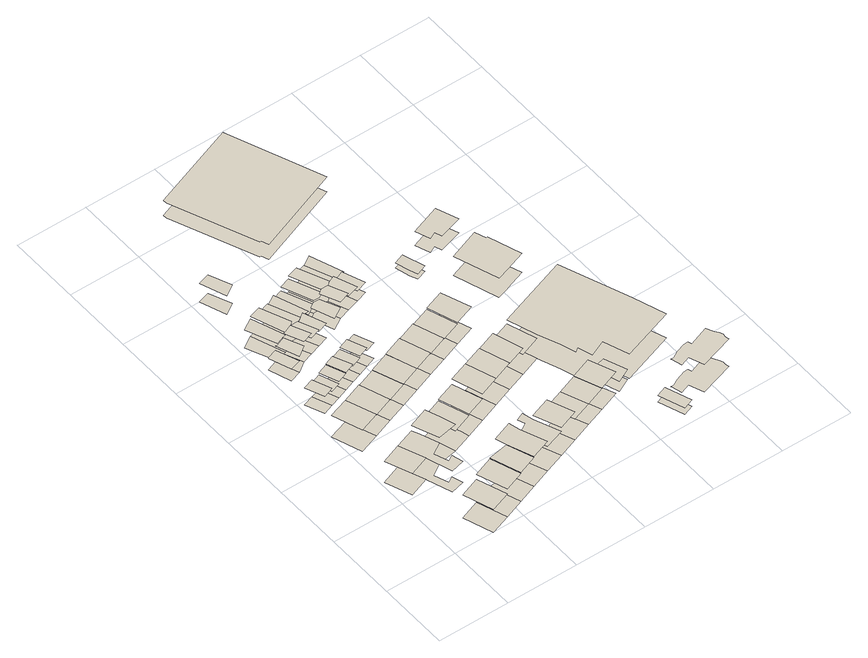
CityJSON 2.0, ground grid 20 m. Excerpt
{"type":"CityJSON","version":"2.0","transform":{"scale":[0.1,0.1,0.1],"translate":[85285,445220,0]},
"CityObjects":{
"building1":{"type":"Building","attributes":{"yearOfConstruction":"1924-01-01Z","measuredHeight":7.09,"storeysAboveGround":2},"geometry":[{"type":"MultiSurface","lod":"1.2","boundaries":[[[0,1,2,3,4]],[[5,6,7,8,9]]]}]},
"building2":{"type":"Building","attributes":{"yearOfConstruction":"1924-01-01Z","measuredHeight":7.71,"storeysAboveGround":2},"geometry":[{"type":"MultiSurface","lod":"1.2","boundaries":[[[10,11,12,13]],[[14,15,16,17]]]}]},
"building3":{"type":"Building","attributes":{"yearOfConstruction":"1924-01-01Z","measuredHeight":7.15,"storeysAboveGround":2},"geometry":[{"type":"MultiSurface","lod":"1.2","boundaries":[[[18,19,20,21]],[[22,23,24,25]]]}]},
"building4":{"type":"Building","attributes":{"yearOfConstruction":"1924-01-01Z","measuredHeight":7.14,"storeysAboveGround":2},"geometry":[{"type":"MultiSurface","lod":"1.2","boundaries":[[[1,26,27,28,29,30,31,32,33,2]],[[6,34,35,36,37,38,39,40,41,7]]]}]},
"building5":{"type":"Building","attributes":{"yearOfConstruction":"1924-01-01Z","measuredHeight":9.4,"storeysAboveGround":3},"geometry":[{"type":"MultiSurface","lod":"1.2","boundaries":[[[11,42,43,12]],[[44,45,46,47]]]}]},
"building6":{"type":"Building","attributes":{"yearOfConstruction":"2018-01-01Z","measuredHeight":5.69,"storeysAboveGround":1},"geometry":[{"type":"MultiSurface","lod":"1.2","boundaries":[[[48,49,50,51]],[[52,53,54,55]]]}]},
"building7":{"type":"Building","attributes":{"yearOfConstruction":"1924-01-01Z","measuredHeight":7.08,"storeysAboveGround":2},"geometry":[{"type":"MultiSurface","lod":"1.2","boundaries":[[[19,56,57,20]],[[58,59,60,61]]]}]},
"building8":{"type":"Building","attributes":{"yearOfConstruction":"2018-01-01Z","measuredHeight":4.7,"storeysAboveGround":1},"geometry":[{"type":"MultiSurface","lod":"1.2","boundaries":[[[51,50,62,63]],[[64,65,66,67]]]}]},
"building9":{"type":"Building","attributes":{"yearOfConstruction":"1924-01-01Z","measuredHeight":8.94,"storeysAboveGround":2},"geometry":[{"type":"MultiSurface","lod":"1.2","boundaries":[[[32,31,68,69,70,33]],[[71,72,73,74,75,76]]]}]},
"building10":{"type":"Building","attributes":{"yearOfConstruction":"2019-01-01Z","measuredHeight":3.86,"storeysAboveGround":1},"geometry":[{"type":"MultiSurface","lod":"1.2","boundaries":[[[77,78,79,80,81]],[[82,83,84,85,86]]]}]},
"building11":{"type":"Building","attributes":{"yearOfConstruction":"1924-01-01Z","measuredHeight":9.75,"storeysAboveGround":3},"geometry":[{"type":"MultiSurface","lod":"1.2","boundaries":[[[42,87,88,43]],[[89,90,91,92]]]}]},
"building12":{"type":"Building","attributes":{"yearOfConstruction":"2018-01-01Z","measuredHeight":5.47,"storeysAboveGround":1},"geometry":[{"type":"MultiSurface","lod":"1.2","boundaries":[[[63,62,93,94]],[[95,96,97,98]]]}]},
"building13":{"type":"Building","attributes":{"yearOfConstruction":"2019-01-01Z","measuredHeight":5.26,"storeysAboveGround":1},"geometry":[{"type":"MultiSurface","lod":"1.2","boundaries":[[[99,81,80,100,101]],[[102,103,104,105,106]]]}]},
"building14":{"type":"Building","attributes":{"yearOfConstruction":"2019-01-01Z","measuredHeight":5.89,"storeysAboveGround":1},"geometry":[{"type":"MultiSurface","lod":"1.2","boundaries":[[[107,99,101,108,109]],[[110,111,112,113,114]]]}]},
"building15":{"type":"Building","attributes":{"yearOfConstruction":"1924-01-01Z","measuredHeight":6.94,"storeysAboveGround":2},"geometry":[{"type":"MultiSurface","lod":"1.2","boundaries":[[[56,115,116,57]],[[117,118,119,120]]]}]},
"building16":{"type":"Building","attributes":{"yearOfConstruction":"2018-01-01Z","measuredHeight":5.83,"storeysAboveGround":1},"geometry":[{"type":"MultiSurface","lod":"1.2","boundaries":[[[94,93,121,122]],[[123,124,125,126]]]}]},
"building17":{"type":"Building","attributes":{"yearOfConstruction":"1924-01-01Z","measuredHeight":6.67,"storeysAboveGround":2},"geometry":[{"type":"MultiSurface","lod":"1.2","boundaries":[[[69,68,127,128,129,70]],[[130,131,132,133,134,135]]]}]},
"building18":{"type":"Building","attributes":{"yearOfConstruction":"2019-01-01Z","measuredHeight":6.89,"storeysAboveGround":2},"geometry":[{"type":"MultiSurface","lod":"1.2","boundaries":[[[108,101,100,136,137]],[[138,139,140,141,142]]]}]},
"building19":{"type":"Building","attributes":{"yearOfConstruction":"1924-01-01Z","measuredHeight":9.89,"storeysAboveGround":3},"geometry":[{"type":"MultiSurface","lod":"1.2","boundaries":[[[143,144,88,87,145,146]],[[147,148,149,150,151,152]]]}]},
"building20":{"type":"Building","attributes":{"yearOfConstruction":"2019-01-01Z","measuredHeight":6.71,"storeysAboveGround":2},"geometry":[{"type":"MultiSurface","lod":"1.2","boundaries":[[[109,108,137,153,154]],[[155,156,157,158,159]]]}]},
"building21":{"type":"Building","attributes":{"yearOfConstruction":"2018-01-01Z","measuredHeight":5.42,"storeysAboveGround":1},"geometry":[{"type":"MultiSurface","lod":"1.2","boundaries":[[[122,121,160,161]],[[162,163,164,165]]]}]},
"building22":{"type":"Building","attributes":{"yearOfConstruction":"2019-01-01Z","measuredHeight":6.1,"storeysAboveGround":2},"geometry":[{"type":"MultiSurface","lod":"1.2","boundaries":[[[166,167,168,169]],[[170,171,172,173]]]}]},
"building23":{"type":"Building","attributes":{"yearOfConstruction":"2019-01-01Z","measuredHeight":5.39,"storeysAboveGround":1},"geometry":[{"type":"MultiSurface","lod":"1.2","boundaries":[[[153,137,136,174,175]],[[176,177,178,179,180]]]}]},
"building24":{"type":"Building","attributes":{"yearOfConstruction":"1924-01-01Z","measuredHeight":7.11,"storeysAboveGround":2},"geometry":[{"type":"MultiSurface","lod":"1.2","boundaries":[[[115,181,182,116]],[[183,184,185,186]]]}]},
"building25":{"type":"Building","attributes":{"yearOfConstruction":"2019-01-01Z","measuredHeight":5.14,"storeysAboveGround":1},"geometry":[{"type":"MultiSurface","lod":"1.2","boundaries":[[[154,153,175,187,188]],[[189,190,191,192,193]]]}]},
"building26":{"type":"Building","attributes":{"yearOfConstruction":"2018-01-01Z","measuredHeight":6.1,"storeysAboveGround":2},"geometry":[{"type":"MultiSurface","lod":"1.2","boundaries":[[[161,160,194,195]],[[196,197,198,199]]]}]},
"building27":{"type":"Building","attributes":{"yearOfConstruction":"1924-01-01Z","measuredHeight":7.23,"storeysAboveGround":2},"geometry":[{"type":"MultiSurface","lod":"1.2","boundaries":[[[128,127,200,201,129]],[[202,203,204,205,206]]]}]},
"building28":{"type":"Building","attributes":{"yearOfConstruction":"2019-01-01Z","measuredHeight":4.75,"storeysAboveGround":1},"geometry":[{"type":"MultiSurface","lod":"1.2","boundaries":[[[187,175,174,207,208]],[[209,210,211,212,213]]]}]},
"building29":{"type":"Building","attributes":{"yearOfConstruction":"1924-01-01Z","measuredHeight":8.06,"storeysAboveGround":2},"geometry":[{"type":"MultiSurface","lod":"1.2","boundaries":[[[214,215,216,146,145,217,218]],[[219,220,221,222,223,224,225]]]}]},
"building30":{"type":"Building","attributes":{"yearOfConstruction":"2019-01-01Z","measuredHeight":4.18,"storeysAboveGround":1},"geometry":[{"type":"MultiSurface","lod":"1.2","boundaries":[[[188,187,208,226,227]],[[228,229,230,231,232]]]}]},
"building31":{"type":"Building","attributes":{"yearOfConstruction":"2018-01-01Z","measuredHeight":5.29,"storeysAboveGround":1},"geometry":[{"type":"MultiSurface","lod":"1.2","boundaries":[[[195,194,233,234]],[[235,236,237,238]]]}]},
"building32":{"type":"Building","attributes":{"yearOfConstruction":"1924-01-01Z","measuredHeight":7.22,"storeysAboveGround":2},"geometry":[{"type":"MultiSurface","lod":"1.2","boundaries":[[[181,239,240,182]],[[241,242,243,244]]]}]},
"building33":{"type":"Building","attributes":{"yearOfConstruction":"1924-01-01Z","measuredHeight":8.86,"storeysAboveGround":2},"geometry":[{"type":"MultiSurface","lod":"1.2","boundaries":[[[200,245,246,201]],[[247,248,249,250]]]}]},
"building34":{"type":"Building","attributes":{"yearOfConstruction":"2018-01-01Z","measuredHeight":3.05,"storeysAboveGround":1},"geometry":[{"type":"MultiSurface","lod":"1.2","boundaries":[[[227,226,251,252,253]],[[254,255,256,257,258]]]}]},
"building35":{"type":"Building","attributes":{"yearOfConstruction":"1924-01-01Z","measuredHeight":9.42,"storeysAboveGround":3},"geometry":[{"type":"MultiSurface","lod":"1.2","boundaries":[[[217,259,260,218]],[[261,262,263,264]]]}]},
"building36":{"type":"Building","attributes":{"yearOfConstruction":"2018-01-01Z","measuredHeight":3.64,"storeysAboveGround":1},"geometry":[{"type":"MultiSurface","lod":"1.2","boundaries":[[[252,251,265,266,267]],[[268,269,270,271,272]]]}]},
"building37":{"type":"Building","attributes":{"yearOfConstruction":"2018-01-01Z","measuredHeight":4.33,"storeysAboveGround":1},"geometry":[{"type":"MultiSurface","lod":"1.2","boundaries":[[[253,252,267,273,274]],[[275,276,277,278,279]]]}]},
"building38":{"type":"Building","attributes":{"yearOfConstruction":"1924-01-01Z","measuredHeight":6.9,"storeysAboveGround":2},"geometry":[{"type":"MultiSurface","lod":"1.2","boundaries":[[[239,280,281,240]],[[282,283,284,285]]]}]},
"building39":{"type":"Building","attributes":{"yearOfConstruction":"1924-01-01Z","measuredHeight":8.89,"storeysAboveGround":2},"geometry":[{"type":"MultiSurface","lod":"1.2","boundaries":[[[245,286,287,246]],[[248,288,289,249]]]}]},
"building40":{"type":"Building","attributes":{"yearOfConstruction":"2018-01-01Z","measuredHeight":5.4,"storeysAboveGround":1},"geometry":[{"type":"MultiSurface","lod":"1.2","boundaries":[[[273,267,266,290,291]],[[292,293,294,295,296]]]}]},
"building41":{"type":"Building","attributes":{"yearOfConstruction":"2018-01-01Z","measuredHeight":5.32,"storeysAboveGround":1},"geometry":[{"type":"MultiSurface","lod":"1.2","boundaries":[[[274,273,291,297,298]],[[299,300,301,302,303]]]}]},
"building42":{"type":"Building","attributes":{"yearOfConstruction":"1924-01-01Z","measuredHeight":6.97,"storeysAboveGround":2},"geometry":[{"type":"MultiSurface","lod":"1.2","boundaries":[[[259,304,305,260]],[[306,307,308,309]]]}]},
"building43":{"type":"Building","attributes":{"yearOfConstruction":"2018-01-01Z","measuredHeight":4.66,"storeysAboveGround":1},"geometry":[{"type":"MultiSurface","lod":"1.2","boundaries":[[[297,291,290,310,311]],[[312,313,314,315,316]]]}]},
"building44":{"type":"Building","attributes":{"yearOfConstruction":"2018-01-01Z","measuredHeight":3.45,"storeysAboveGround":1},"geometry":[{"type":"MultiSurface","lod":"1.2","boundaries":[[[298,297,311,317,318]],[[319,320,321,322,323]]]}]},
"building45":{"type":"Building","attributes":{"yearOfConstruction":"1924-01-01Z","measuredHeight":6.71,"storeysAboveGround":2},"geometry":[{"type":"MultiSurface","lod":"1.2","boundaries":[[[280,324,325,281]],[[326,327,328,329]]]}]},
"building46":{"type":"Building","attributes":{"yearOfConstruction":"1923-01-01Z","measuredHeight":8.7,"storeysAboveGround":2},"geometry":[{"type":"MultiSurface","lod":"1.2","boundaries":[[[286,330,331,287]],[[332,333,334,335]]]}]},
"building47":{"type":"Building","attributes":{"yearOfConstruction":"2018-01-01Z","measuredHeight":3.37,"storeysAboveGround":1},"geometry":[{"type":"MultiSurface","lod":"1.2","boundaries":[[[317,311,310,336,337]],[[322,321,338,339,340]]]}]},
"building48":{"type":"Building","attributes":{"yearOfConstruction":"2018-01-01Z","measuredHeight":2.98,"storeysAboveGround":0},"geometry":[{"type":"MultiSurface","lod":"1.2","boundaries":[[[318,317,337,341,342]],[[343,344,345,346,347]]]}]},
"building49":{"type":"Building","attributes":{"yearOfConstruction":"1924-01-01Z","measuredHeight":7.04,"storeysAboveGround":2},"geometry":[{"type":"MultiSurface","lod":"1.2","boundaries":[[[304,348,349,305]],[[307,350,351,308]]]}]},
"building50":{"type":"Building","attributes":{"yearOfConstruction":"1924-01-01Z","measuredHeight":7.07,"storeysAboveGround":2},"geometry":[{"type":"MultiSurface","lod":"1.2","boundaries":[[[324,352,353,325]],[[354,355,356,357]]]}]},
"building51":{"type":"Building","attributes":{"yearOfConstruction":"1924-01-01Z","measuredHeight":6.69,"storeysAboveGround":2},"geometry":[{"type":"MultiSurface","lod":"1.2","boundaries":[[[330,358,359,331]],[[360,361,362,363]]]}]},
"building52":{"type":"Building","attributes":{"yearOfConstruction":"1924-01-01Z","measuredHeight":7.18,"storeysAboveGround":2},"geometry":[{"type":"MultiSurface","lod":"1.2","boundaries":[[[348,364,365,349]],[[366,367,368,369]]]}]},
"building53":{"type":"Building","attributes":{"yearOfConstruction":"2017-01-01Z","measuredHeight":5.03,"storeysAboveGround":1},"geometry":[{"type":"MultiSurface","lod":"1.2","boundaries":[[[370,371,372,373,374,375,376,377]],[[378,379,380,381,382,383,384,385]]]}]},
"building54":{"type":"Building","attributes":{"yearOfConstruction":"1963-01-01Z","measuredHeight":3.4,"storeysAboveGround":1},"geometry":[{"type":"MultiSurface","lod":"1.2","boundaries":[[[386,387,388,389]],[[390,391,392,393]]]}]},
"building55":{"type":"Building","attributes":{"yearOfConstruction":"2017-01-01Z","measuredHeight":1.81,"storeysAboveGround":0},"geometry":[{"type":"MultiSurface","lod":"1.2","boundaries":[[[394,395,396,397,398]],[[399,400,401,402,403]]]}]},
"building56":{"type":"Building","attributes":{"yearOfConstruction":"1971-01-01Z","measuredHeight":2.23,"storeysAboveGround":0},"geometry":[{"type":"MultiSurface","lod":"1.2","boundaries":[[[404,405,406,407]],[[408,409,410,411]]]}]},
"building57":{"type":"Building","attributes":{"yearOfConstruction":"1951-01-01Z","measuredHeight":8.08,"storeysAboveGround":2},"geometry":[{"type":"MultiSurface","lod":"1.2","boundaries":[[[412,413,414,415,416,417,418,419,420,359,358]],[[421,422,423,424,425,426,427,428,429,430,431]]]}]},
"building58":{"type":"Building","attributes":{"yearOfConstruction":"1950-01-01Z","measuredHeight":6.44,"storeysAboveGround":2},"geometry":[{"type":"MultiSurface","lod":"1.2","boundaries":[[[432,433,434,435,436,437,438,439,440,441]],[[442,443,444,445,446,447,448,449,450,451]]]}]},
"building59":{"type":"Building","attributes":{"yearOfConstruction":"1951-01-01Z","measuredHeight":9.16,"storeysAboveGround":3},"geometry":[{"type":"MultiSurface","lod":"1.2","boundaries":[[[452,453,454,455,456,457,458,459,460,461,462,463,464,465,466,467]],[[468,469,470,471,472,473,474,475,476,477,478,479,480,481,482,483]]]}]},
"building60":{"type":"Building","attributes":{"yearOfConstruction":"1882-01-01Z","measuredHeight":4.67,"storeysAboveGround":1},"geometry":[{"type":"MultiSurface","lod":"1.2","boundaries":[[[484,485,486,487,488,489]],[[490,491,492,493,494,495]]]}]}
},
"vertices":[
[36,210,0],[91,230,0],[64,300,0],[62,300,0],[9,280,0],[36,210,71],[91,230,71],[64,300,71],[62,300,71],[9,280,71],
[112,0,0],[167,20,0],[139,100,0],[84,80,0],[112,0,77],[167,20,77],[139,100,77],[84,80,77],
[30,390,0],[85,410,0],[56,490,0],[1,470,0],[30,390,72],[85,410,72],[56,490,72],[1,470,72],
[115,160,0],[153,170,0],[144,200,0],[128,190,0],[113,230,0],[146,250,0],[126,300,0],[118,320,0],[115,160,71],[153,170,71],[144,200,71],[128,190,71],[113,230,71],[146,250,71],[126,300,71],[118,320,71],
[222,40,0],[194,120,0],[167,20,94],[222,40,94],[194,120,94],[139,100,94],
[14,590,0],[35,540,0],[63,550,0],[43,600,0],[14,590,57],[35,540,57],[63,550,57],[43,600,57],
[140,430,0],[111,510,0],[85,410,71],[140,430,71],[111,510,71],[56,490,71],
[91,560,0],[71,610,0],[43,600,47],[63,550,47],[91,560,47],[71,610,47],
[201,260,0],[188,300,0],[173,340,0],[126,300,89],[146,250,89],[201,260,89],[188,300,89],[173,340,89],[118,320,89],
[17,730,0],[16,730,0],[38,670,0],[68,680,0],[45,740,0],[17,730,39],[16,730,39],[38,670,39],[68,680,39],[45,740,39],
[276,60,0],[249,130,0],[222,40,97],[276,60,97],[249,130,97],[194,120,97],
[120,570,0],[99,620,0],[71,610,55],[91,560,55],[120,570,55],[99,620,55],
[50,740,0],[97,700,0],[75,750,0],[50,740,53],[45,740,53],[68,680,53],[97,700,53],[75,750,53],
[16,820,0],[82,750,0],[49,840,0],[16,820,59],[50,740,59],[75,750,59],[82,750,59],[49,840,59],
[195,450,0],[166,530,0],[140,430,69],[195,450,69],[166,530,69],[111,510,69],
[148,580,0],[127,630,0],[99,620,58],[120,570,58],[148,580,58],[127,630,58],
[256,280,0],[250,300,0],[228,360,0],[188,300,67],[201,260,67],[256,280,67],[250,300,67],[228,360,67],[173,340,67],
[126,710,0],[104,760,0],[82,750,69],[75,750,69],[97,700,69],[126,710,69],[104,760,69],
[295,180,0],[240,160,0],[331,80,0],[303,150,0],[295,180,99],[240,160,99],[249,130,99],[276,60,99],[331,80,99],[303,150,99],
[115,770,0],[81,850,0],[49,840,67],[82,750,67],[104,760,67],[115,770,67],[81,850,67],
[176,590,0],[156,640,0],[127,630,54],[148,580,54],[176,590,54],[156,640,54],
[23,1000,0],[49,930,0],[81,950,0],[56,1010,0],[23,1000,61],[49,930,61],[81,950,61],[56,1010,61],
[156,720,0],[134,770,0],[115,770,54],[104,760,54],[126,710,54],[156,720,54],[134,770,54],
[250,470,0],[221,550,0],[195,450,71],[250,470,71],[221,550,71],[166,530,71],
[148,780,0],[114,860,0],[81,850,51],[115,770,51],[134,770,51],[148,780,51],[114,860,51],
[204,600,0],[184,650,0],[156,640,61],[176,590,61],[204,600,61],[184,650,61],
[310,300,0],[283,380,0],[250,300,72],[256,280,72],[310,300,72],[283,380,72],[228,360,72],
[185,730,0],[162,790,0],[148,780,48],[134,770,48],[156,720,48],[185,730,48],[162,790,48],
[350,200,0],[327,190,0],[336,170,0],[386,100,0],[358,170,0],[350,200,81],[327,190,81],[336,170,81],[303,150,81],[331,80,81],[386,100,81],[358,170,81],
[180,790,0],[147,880,0],[114,860,42],[148,780,42],[162,790,42],[180,790,42],[147,880,42],
[232,610,0],[212,660,0],[184,650,53],[204,600,53],[232,610,53],[212,660,53],
[304,490,0],[276,570,0],[250,470,72],[304,490,72],[276,570,72],[221,550,72],
[365,320,0],[338,400,0],[310,300,89],[365,320,89],[338,400,89],[283,380,89],
[195,800,0],[210,810,0],[176,890,0],[147,880,30],[180,790,30],[195,800,30],[210,810,30],[176,890,30],
[441,120,0],[413,190,0],[386,100,94],[441,120,94],[413,190,94],[358,170,94],
[217,740,0],[249,760,0],[227,810,0],[210,810,36],[195,800,36],[217,740,36],[249,760,36],[227,810,36],
[240,820,0],[206,900,0],[176,890,43],[210,810,43],[227,810,43],[240,820,43],[206,900,43],
[359,510,0],[331,590,0],[304,490,69],[359,510,69],[331,590,69],[276,570,69],
[420,340,0],[393,420,0],[420,340,89],[393,420,89],
[281,770,0],[259,820,0],[240,820,54],[227,810,54],[249,760,54],[281,770,54],[259,820,54],
[270,830,0],[236,910,0],[206,900,53],[240,820,53],[259,820,53],[270,830,53],[236,910,53],
[496,140,0],[468,210,0],[441,120,70],[496,140,70],[468,210,70],[413,190,70],
[314,780,0],[291,840,0],[270,830,47],[259,820,47],[281,770,47],[314,780,47],[291,840,47],
[299,840,0],[266,920,0],[236,910,34],[270,830,34],[291,840,34],[299,840,34],[266,920,34],
[414,530,0],[386,610,0],[359,510,67],[414,530,67],[386,610,67],[331,590,67],
[475,360,0],[448,440,0],[420,340,87],[475,360,87],[448,440,87],[393,420,87],
[346,790,0],[323,850,0],[314,780,34],[346,790,34],[323,850,34],
[329,850,0],[296,940,0],[266,920,30],[299,840,30],[323,850,30],[329,850,30],[296,940,30],
[551,160,0],[523,230,0],[551,160,70],[523,230,70],
[470,550,0],[441,630,0],[414,530,71],[470,550,71],[441,630,71],[386,610,71],
[531,380,0],[504,460,0],[475,360,67],[531,380,67],[504,460,67],[448,440,67],
[607,180,0],[579,250,0],[551,160,72],[607,180,72],[579,250,72],[523,230,72],
[126,1270,0],[127,1260,0],[126,1260,0],[222,1030,0],[225,1030,0],[234,1010,0],[471,1100,0],[368,1360,0],[126,1270,50],[127,1260,50],[126,1260,50],[222,1030,50],[225,1030,50],[234,1010,50],[471,1100,50],[368,1360,50],
[618,180,0],[656,200,0],[632,260,0],[594,250,0],[618,180,34],[656,200,34],[632,260,34],[594,250,34],
[448,810,0],[460,770,0],[468,750,0],[496,760,0],[476,820,0],[448,810,18],[460,770,18],[468,750,18],[496,760,18],[476,820,18],
[721,40,0],[696,110,0],[668,100,0],[693,30,0],[721,40,22],[696,110,22],[668,100,22],[693,30,22],
[555,320,0],[568,280,0],[580,290,0],[593,250,0],[637,270,0],[662,200,0],[808,250,0],[777,340,0],[705,530,0],[555,320,81],[568,280,81],[580,290,81],[593,250,81],[637,270,81],[662,200,81],[808,250,81],[777,340,81],[705,530,81],[504,460,81],[531,380,81],
[540,710,0],[581,590,0],[582,590,0],[583,590,0],[613,600,0],[614,600,0],[672,620,0],[640,710,0],[637,710,0],[625,740,0],[540,710,64],[581,590,64],[582,590,64],[583,590,64],[613,600,64],[614,600,64],[672,620,64],[640,710,64],[637,710,64],[625,740,64],
[722,120,0],[731,90,0],[757,100,0],[773,60,0],[867,90,0],[865,100,0],[866,110,0],[861,120,0],[854,130,0],[845,150,0],[790,130,0],[786,140,0],[774,140,0],[748,130,0],[730,120,0],[721,120,0],[722,120,92],[731,90,92],[757,100,92],[773,60,92],[867,90,92],[865,100,92],[866,110,92],[861,120,92],[854,130,92],[845,150,92],[790,130,92],[786,140,92],[774,140,92],[748,130,92],[730,120,92],[721,120,92],
[543,800,0],[562,810,0],[569,790,0],[633,810,0],[611,870,0],[528,840,0],[543,800,47],[562,810,47],[569,790,47],[633,810,47],[611,870,47],[528,840,47]
]}
